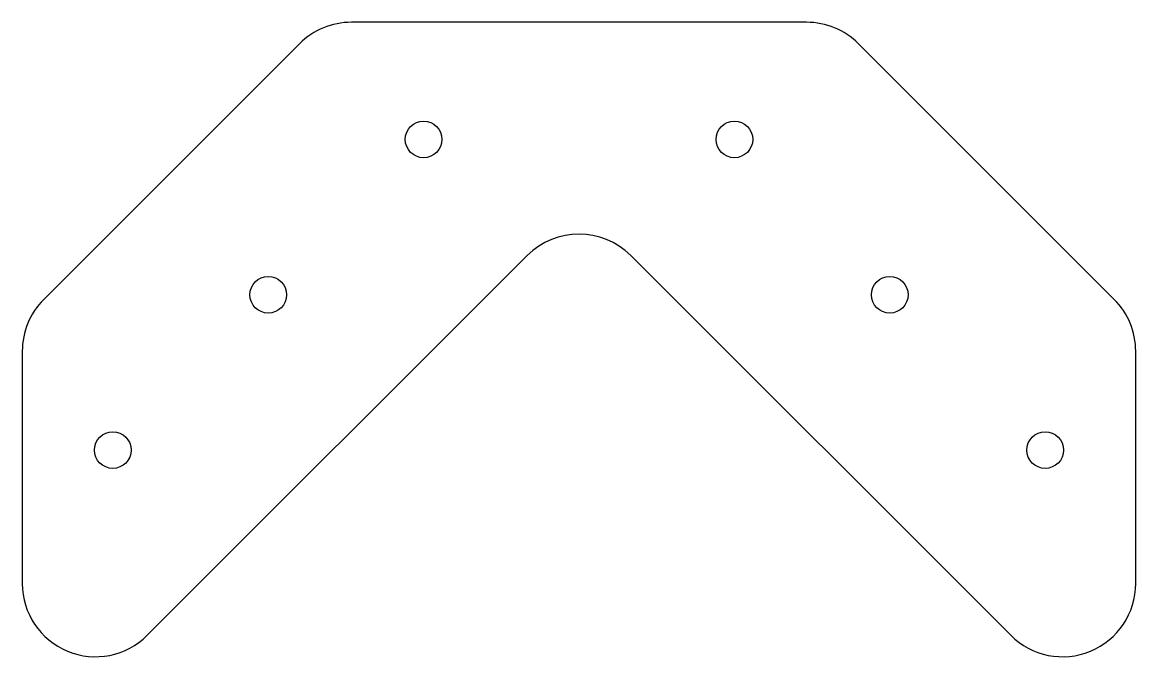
# Model space of a CAD drawing. Header units: millimetres. Extents: x -38 to 38, y 81.9 to 125.2.
import ezdxf

# ---------------------------------------------------------------- set-up
doc = ezdxf.new("R2010")
doc.units = ezdxf.units.MM

msp = doc.modelspace()

# ---------------------------------------------------------------- linework, layer by layer
at = {"color": 7, "linetype": 'Continuous', "lineweight": 25}
for p, q in [((15.536, 125.222), (-15.536, 125.222)), ((-19.071, 123.757), (-36.536, 106.293)), ((36.536, 106.293), (19.071, 123.757)), ((-29.464, 83.364), (-3.536, 109.293)), ((3.536, 109.293), (29.464, 83.364)), ((-38, 102.757), (-38, 86.899)), ((38, 86.899), (38, 102.757))]:
    msp.add_line(p, q, dxfattribs=at)
for centre in [(-10.607, 117.222), (10.607, 117.222), (-21.213, 106.615), (21.213, 106.615), (-31.82, 96.009), (31.82, 96.009)]:
    msp.add_circle(centre, 1.25, dxfattribs=at)
for centre, start, end in [((-15.536, 120.222), 90, 135), ((15.536, 120.222), 45, 90), ((0, 105.757), 45, 135), ((-33, 102.757), 135, 180), ((33, 102.757), 0, 45), ((-33, 86.899), 180, 315), ((33, 86.899), 225, 0)]:
    msp.add_arc(centre, 5, start, end, dxfattribs=at)

doc.saveas('drawing.dxf')
